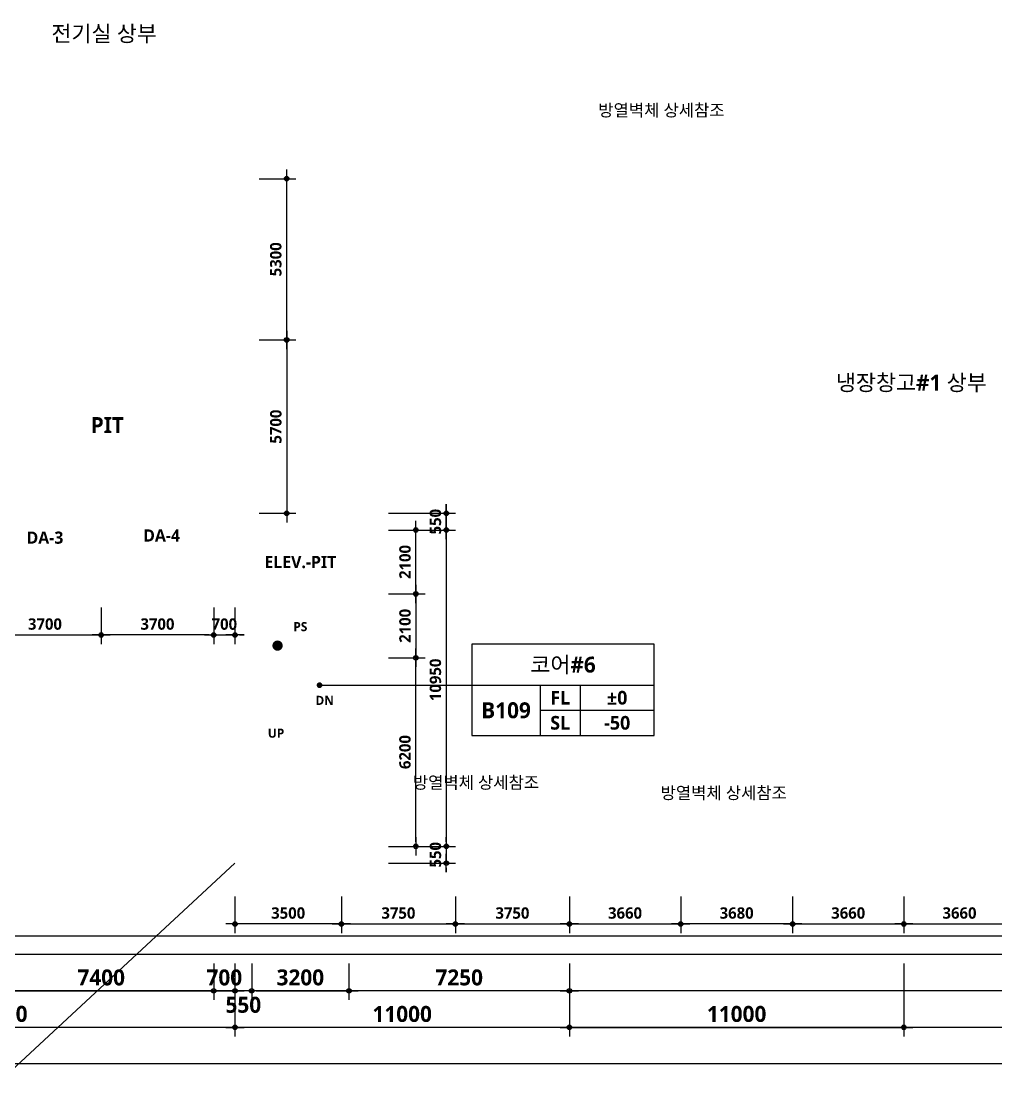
# Model space of a CAD drawing. Header units: millimetres. Extents: x -63924 to 190228206, y 0 to 456875599.
# Drawn here: x 22487 to 54546, y 146258 to 181029 of the extents above; entities that cross this region are included whole.
import ezdxf
from ezdxf.enums import TextEntityAlignment as Align

# ---------------------------------------------------------------- set-up
doc = ezdxf.new("R2010")
doc.units = ezdxf.units.MM
doc.header["$LTSCALE"] = 150
doc.header["$MEASUREMENT"] = 0
doc.header["$PDSIZE"] = -10
doc.layers.get('0').update_dxf_attribs({"linetype": 'CONTINUOUS'})
doc.layers.get('Defpoints').update_dxf_attribs({"color": 153, "linetype": 'CONTINUOUS'})
for name, color, linetype in [('A-ANNO-DIM', 4, 'CONTINUOUS'), ('A-ANNO-GRA1', 7, 'CONTINUOUS'), ('A-ANNO-LEAD', 4, 'CONTINUOUS'), ('A-ANNO-TEXT1', 7, 'CONTINUOUS'), ('A-ANNO-TEXT2', 3, 'CONTINUOUS'), ('A-FLOR-MARK-ARCH', 1, 'CONTINUOUS'), ('A-ST-AXIS-DIM', 7, 'CONTINUOUS')]:
    doc.layers.add(name, color=color, linetype=linetype)
for name, color, linetype, plot in [('Defpoint', 161, 'CONTINUOUS', False), ('G(그리드1)', 185, 'CONTINUOUS', False), ('G(그리드2)', 235, 'CONTINUOUS', False)]:
    doc.layers.add(name, color=color, linetype=linetype, plot=plot)
doc.styles.add('2020음성 1차', font='')
doc.styles.add('SH_나눔', font='')
doc.styles.add('SH_대대리576', font='')
doc.styles.add('SH_진천_나눔', font='')
doc.styles.get('2020음성 1차').set_extended_font_data('NanumGothic', bold=True)
doc.styles.get('SH_나눔').set_extended_font_data('NanumGothic', bold=True)
doc.styles.get('SH_대대리576').set_extended_font_data('NanumGothic', bold=True)
doc.styles.get('SH_진천_나눔').set_extended_font_data('NanumGothic', bold=True)
doc.dimstyles.new('SHP 300', dxfattribs={"dimscale": 150, "dimtxt": 3.5, "dimasz": 1, "dimexe": 2, "dimexo": 2, "dimgap": 1, "dimtad": 1, "dimdec": 0, "dimzin": 0, "dimdsep": 46, "dimtxsty": 'SH_대대리576', "dimblk": 'DIMDOT', "dimcen": 0.09, "dimclrt": 3, "dimadec": 0, "dimazin": 1, "dimtfac": 1, "dimtdec": 0, "dimtix": 1, "dimtmove": 2, "dimatfit": 0, "dimldrblk": 'DIMDOT', "dimfxl": 1, "dimtolj": 1, "dimtzin": 0, "dimarcsym": 0})
doc.dimstyles.new('SHP300내부', dxfattribs={"dimscale": 150, "dimtxt": 2.5, "dimasz": 1, "dimexe": 2, "dimexo": 2, "dimgap": 1, "dimtad": 1, "dimdec": 0, "dimzin": 0, "dimdsep": 46, "dimtxsty": 'SH_대대리576', "dimblk": 'DIMDOT', "dimcen": 0.09, "dimclrd": 256, "dimclre": 256, "dimclrt": 3, "dimadec": 0, "dimazin": 1, "dimtfac": 1, "dimtdec": 0, "dimtix": 1, "dimtmove": 2, "dimatfit": 0, "dimldrblk": 'DIMDOT', "dimfxl": 1, "dimtolj": 1, "dimtzin": 0, "dimlwd": -1, "dimlwe": -1, "dimarcsym": 0})

# ---------------------------------------------------------------- blocks, each defined once
blk = doc.blocks.new('DIMDOT')
at = {"color": 0}
blk.add_line((-2, 0), (2, 0), dxfattribs=at)
for radius in [0.5, 0.25]:
    blk.add_circle((0, 0), radius, dxfattribs=at)
blk = doc.blocks.new('*D492')
at = {"layer": 'A-ANNO-DIM', "transparency": 16777216}
for p, q in [((33020, 152250), (33020, 151050)), ((36770, 152250), (36770, 151050)), ((33170, 151350), (36620, 151350))]:
    blk.add_line(p, q, dxfattribs=at)
at = {"layer": 'Defpoints', "color": 0, "transparency": 16777216}
for p in [(33020, 152550), (36770, 152550), (36770, 151350)]:
    blk.add_point(p, dxfattribs=at)
at = {"layer": 'A-ANNO-DIM', "linetype": 'ByBlock', "transparency": 16777216, "xscale": 150, "yscale": 150, "zscale": 150, "rotation": 180}
blk.add_blockref('DIMDOT', (33020, 151350), dxfattribs=at)
at = {"layer": 'A-ANNO-DIM', "linetype": 'ByBlock', "transparency": 16777216, "xscale": 150, "yscale": 150, "zscale": 150}
blk.add_blockref('DIMDOT', (36770, 151350), dxfattribs=at)
at = {"layer": 'A-ANNO-DIM', "color": 3, "transparency": 16777216, "insert": (34895, 151707), "char_height": 375, "attachment_point": 5, "style": 'SH_대대리576'}
blk.add_mtext('\\A1;3750', dxfattribs=at)
blk = doc.blocks.new('*D493')
at = {"layer": 'A-ANNO-DIM', "transparency": 16777216}
for p, q in [((40520, 152250), (40520, 151050)), ((44180, 152250), (44180, 151050)), ((40670, 151350), (44030, 151350))]:
    blk.add_line(p, q, dxfattribs=at)
at = {"layer": 'Defpoints', "color": 0, "transparency": 16777216}
for p in [(40520, 152550), (44180, 152550), (44180, 151350)]:
    blk.add_point(p, dxfattribs=at)
at = {"layer": 'A-ANNO-DIM', "linetype": 'ByBlock', "transparency": 16777216, "xscale": 150, "yscale": 150, "zscale": 150, "rotation": 180}
blk.add_blockref('DIMDOT', (40520, 151350), dxfattribs=at)
at = {"layer": 'A-ANNO-DIM', "linetype": 'ByBlock', "transparency": 16777216, "xscale": 150, "yscale": 150, "zscale": 150}
blk.add_blockref('DIMDOT', (44180, 151350), dxfattribs=at)
at = {"layer": 'A-ANNO-DIM', "color": 3, "transparency": 16777216, "insert": (42350, 151707), "char_height": 375, "attachment_point": 5, "style": 'SH_대대리576'}
blk.add_mtext('\\A1;3660', dxfattribs=at)
blk = doc.blocks.new('*D494')
at = {"layer": 'A-ANNO-DIM', "transparency": 16777216}
for p, q in [((36770, 152250), (36770, 151050)), ((40520, 152250), (40520, 151050)), ((36920, 151350), (40370, 151350))]:
    blk.add_line(p, q, dxfattribs=at)
at = {"layer": 'Defpoints', "color": 0, "transparency": 16777216}
for p in [(36770, 152550), (40520, 152550), (40520, 151350)]:
    blk.add_point(p, dxfattribs=at)
at = {"layer": 'A-ANNO-DIM', "linetype": 'ByBlock', "transparency": 16777216, "xscale": 150, "yscale": 150, "zscale": 150, "rotation": 180}
blk.add_blockref('DIMDOT', (36770, 151350), dxfattribs=at)
at = {"layer": 'A-ANNO-DIM', "linetype": 'ByBlock', "transparency": 16777216, "xscale": 150, "yscale": 150, "zscale": 150}
blk.add_blockref('DIMDOT', (40520, 151350), dxfattribs=at)
at = {"layer": 'A-ANNO-DIM', "color": 3, "transparency": 16777216, "insert": (38645, 151707), "char_height": 375, "attachment_point": 5, "style": 'SH_대대리576'}
blk.add_mtext('\\A1;3750', dxfattribs=at)
blk = doc.blocks.new('*D495')
at = {"layer": 'A-ANNO-DIM', "transparency": 16777216}
for p, q in [((44180, 152250), (44180, 151050)), ((47860, 152250), (47860, 151050)), ((47710, 151350), (44330, 151350))]:
    blk.add_line(p, q, dxfattribs=at)
at = {"layer": 'Defpoints', "color": 0, "transparency": 16777216}
for p in [(44180, 152550), (47860, 152550), (44180, 151350)]:
    blk.add_point(p, dxfattribs=at)
at = {"layer": 'A-ANNO-DIM', "linetype": 'ByBlock', "transparency": 16777216, "xscale": 150, "yscale": 150, "zscale": 150, "rotation": 180}
blk.add_blockref('DIMDOT', (44180, 151350), dxfattribs=at)
at = {"layer": 'A-ANNO-DIM', "linetype": 'ByBlock', "transparency": 16777216, "xscale": 150, "yscale": 150, "zscale": 150}
blk.add_blockref('DIMDOT', (47860, 151350), dxfattribs=at)
at = {"layer": 'A-ANNO-DIM', "color": 3, "transparency": 16777216, "insert": (46020, 151707), "char_height": 375, "attachment_point": 5, "style": 'SH_대대리576'}
blk.add_mtext('\\A1;3680', dxfattribs=at)
blk = doc.blocks.new('*D496')
at = {"layer": 'A-ANNO-DIM', "transparency": 16777216}
for p, q in [((29520, 152250), (29520, 151050)), ((33020, 152250), (33020, 151050)), ((32870, 151350), (29670, 151350))]:
    blk.add_line(p, q, dxfattribs=at)
at = {"layer": 'Defpoints', "color": 0, "transparency": 16777216}
for p in [(29520, 152550), (33020, 152550), (29520, 151350)]:
    blk.add_point(p, dxfattribs=at)
at = {"layer": 'A-ANNO-DIM', "linetype": 'ByBlock', "transparency": 16777216, "xscale": 150, "yscale": 150, "zscale": 150, "rotation": 180}
blk.add_blockref('DIMDOT', (29520, 151350), dxfattribs=at)
at = {"layer": 'A-ANNO-DIM', "linetype": 'ByBlock', "transparency": 16777216, "xscale": 150, "yscale": 150, "zscale": 150}
blk.add_blockref('DIMDOT', (33020, 151350), dxfattribs=at)
at = {"layer": 'A-ANNO-DIM', "color": 3, "transparency": 16777216, "insert": (31270, 151707), "char_height": 375, "attachment_point": 5, "style": 'SH_대대리576'}
blk.add_mtext('\\A1;3500', dxfattribs=at)
blk = doc.blocks.new('*D497')
at = {"layer": 'A-ANNO-DIM', "transparency": 16777216}
for p, q in [((47860, 152250), (47860, 151050)), ((51520, 152250), (51520, 151050)), ((48010, 151350), (51370, 151350))]:
    blk.add_line(p, q, dxfattribs=at)
at = {"layer": 'Defpoints', "color": 0, "transparency": 16777216}
for p in [(47860, 152550), (51520, 152550), (51520, 151350)]:
    blk.add_point(p, dxfattribs=at)
at = {"layer": 'A-ANNO-DIM', "linetype": 'ByBlock', "transparency": 16777216, "xscale": 150, "yscale": 150, "zscale": 150, "rotation": 180}
blk.add_blockref('DIMDOT', (47860, 151350), dxfattribs=at)
at = {"layer": 'A-ANNO-DIM', "linetype": 'ByBlock', "transparency": 16777216, "xscale": 150, "yscale": 150, "zscale": 150}
blk.add_blockref('DIMDOT', (51520, 151350), dxfattribs=at)
at = {"layer": 'A-ANNO-DIM', "color": 3, "transparency": 16777216, "insert": (49690, 151707), "char_height": 375, "attachment_point": 5, "style": 'SH_대대리576'}
blk.add_mtext('\\A1;3660', dxfattribs=at)
blk = doc.blocks.new('*D498')
at = {"layer": 'A-ANNO-DIM', "transparency": 16777216}
for p, q in [((51520, 152250), (51520, 151050)), ((55180, 152250), (55180, 151050)), ((51670, 151350), (55030, 151350))]:
    blk.add_line(p, q, dxfattribs=at)
at = {"layer": 'Defpoints', "color": 0, "transparency": 16777216}
for p in [(51520, 152550), (55180, 152550), (55180, 151350)]:
    blk.add_point(p, dxfattribs=at)
at = {"layer": 'A-ANNO-DIM', "linetype": 'ByBlock', "transparency": 16777216, "xscale": 150, "yscale": 150, "zscale": 150, "rotation": 180}
blk.add_blockref('DIMDOT', (51520, 151350), dxfattribs=at)
at = {"layer": 'A-ANNO-DIM', "linetype": 'ByBlock', "transparency": 16777216, "xscale": 150, "yscale": 150, "zscale": 150}
blk.add_blockref('DIMDOT', (55180, 151350), dxfattribs=at)
at = {"layer": 'A-ANNO-DIM', "color": 3, "transparency": 16777216, "insert": (53350, 151707), "char_height": 375, "attachment_point": 5, "style": 'SH_대대리576'}
blk.add_mtext('\\A1;3660', dxfattribs=at)
blk = doc.blocks.new('*D506')
at = {"layer": 'A-ST-AXIS-DIM', "color": 0, "lineweight": -2, "transparency": 16777216}
for p, q in [((21420, 150050), (21420, 148850)), ((28820, 150050), (28820, 148850)), ((21570, 149150), (28670, 149150))]:
    blk.add_line(p, q, dxfattribs=at)
at = {"layer": 'Defpoints', "color": 0, "transparency": 16777216}
for p in [(21420, 150350), (28820, 150350), (28820, 149150)]:
    blk.add_point(p, dxfattribs=at)
at = {"layer": 'A-ST-AXIS-DIM', "color": 0, "linetype": 'ByBlock', "lineweight": -2, "transparency": 16777216, "xscale": 150, "yscale": 150, "zscale": 150, "rotation": 180}
blk.add_blockref('DIMDOT', (21420, 149150), dxfattribs=at)
at = {"layer": 'A-ST-AXIS-DIM', "color": 0, "linetype": 'ByBlock', "lineweight": -2, "transparency": 16777216, "xscale": 150, "yscale": 150, "zscale": 150}
blk.add_blockref('DIMDOT', (28820, 149150), dxfattribs=at)
at = {"layer": 'A-ST-AXIS-DIM', "color": 3, "transparency": 16777216, "insert": (25120, 149588), "char_height": 525, "attachment_point": 5, "style": 'SH_대대리576'}
blk.add_mtext('\\A1;7400', dxfattribs=at)
blk = doc.blocks.new('*D507')
at = {"layer": 'A-ST-AXIS-DIM', "color": 0, "lineweight": -2, "transparency": 16777216}
for p, q in [((13920, 150050), (13920, 147650)), ((29520, 150050), (29520, 147650)), ((29370, 147950), (14070, 147950))]:
    blk.add_line(p, q, dxfattribs=at)
at = {"layer": 'Defpoints', "color": 0, "transparency": 16777216}
for p in [(13920, 150350), (29520, 150350), (13920, 147950)]:
    blk.add_point(p, dxfattribs=at)
at = {"layer": 'A-ST-AXIS-DIM', "color": 0, "linetype": 'ByBlock', "lineweight": -2, "transparency": 16777216, "xscale": 150, "yscale": 150, "zscale": 150, "rotation": 180}
blk.add_blockref('DIMDOT', (13920, 147950), dxfattribs=at)
at = {"layer": 'A-ST-AXIS-DIM', "color": 0, "linetype": 'ByBlock', "lineweight": -2, "transparency": 16777216, "xscale": 150, "yscale": 150, "zscale": 150}
blk.add_blockref('DIMDOT', (29520, 147950), dxfattribs=at)
at = {"layer": 'A-ST-AXIS-DIM', "color": 3, "transparency": 16777216, "insert": (21720, 148390), "char_height": 525, "attachment_point": 5, "style": 'SH_대대리576'}
blk.add_mtext('\\A1;15600', dxfattribs=at)
blk = doc.blocks.new('*D508')
at = {"layer": 'A-ST-AXIS-DIM', "color": 0, "lineweight": -2, "transparency": 16777216}
for p, q in [((29520, 150050), (29520, 147650)), ((40520, 150050), (40520, 147650)), ((40370, 147950), (29670, 147950))]:
    blk.add_line(p, q, dxfattribs=at)
at = {"layer": 'Defpoints', "color": 0, "transparency": 16777216}
for p in [(29520, 150350), (40520, 150350), (29520, 147950)]:
    blk.add_point(p, dxfattribs=at)
at = {"layer": 'A-ST-AXIS-DIM', "color": 0, "linetype": 'ByBlock', "lineweight": -2, "transparency": 16777216, "xscale": 150, "yscale": 150, "zscale": 150, "rotation": 180}
blk.add_blockref('DIMDOT', (29520, 147950), dxfattribs=at)
at = {"layer": 'A-ST-AXIS-DIM', "color": 0, "linetype": 'ByBlock', "lineweight": -2, "transparency": 16777216, "xscale": 150, "yscale": 150, "zscale": 150}
blk.add_blockref('DIMDOT', (40520, 147950), dxfattribs=at)
at = {"layer": 'A-ST-AXIS-DIM', "color": 3, "transparency": 16777216, "insert": (35020, 148388), "char_height": 525, "attachment_point": 5, "style": 'SH_대대리576'}
blk.add_mtext('\\A1;11000', dxfattribs=at)
blk = doc.blocks.new('*D509')
at = {"layer": 'A-ST-AXIS-DIM', "color": 0, "lineweight": -2, "transparency": 16777216}
for p, q in [((40520, 150050), (40520, 147650)), ((51520, 150050), (51520, 147650)), ((40670, 147950), (51370, 147950))]:
    blk.add_line(p, q, dxfattribs=at)
at = {"layer": 'Defpoints', "color": 0, "transparency": 16777216}
for p in [(40520, 150350), (51520, 150350), (51520, 147950)]:
    blk.add_point(p, dxfattribs=at)
at = {"layer": 'A-ST-AXIS-DIM', "color": 0, "linetype": 'ByBlock', "lineweight": -2, "transparency": 16777216, "xscale": 150, "yscale": 150, "zscale": 150, "rotation": 180}
blk.add_blockref('DIMDOT', (40520, 147950), dxfattribs=at)
at = {"layer": 'A-ST-AXIS-DIM', "color": 0, "linetype": 'ByBlock', "lineweight": -2, "transparency": 16777216, "xscale": 150, "yscale": 150, "zscale": 150}
blk.add_blockref('DIMDOT', (51520, 147950), dxfattribs=at)
at = {"layer": 'A-ST-AXIS-DIM', "color": 3, "transparency": 16777216, "insert": (46020, 148388), "char_height": 525, "attachment_point": 5, "style": 'SH_대대리576'}
blk.add_mtext('\\A1;11000', dxfattribs=at)
blk = doc.blocks.new('*D510')
at = {"layer": 'A-ST-AXIS-DIM', "color": 0, "lineweight": -2, "transparency": 16777216}
for p, q in [((51520, 150050), (51520, 147650)), ((62520, 150050), (62520, 147650)), ((62370, 147950), (51670, 147950))]:
    blk.add_line(p, q, dxfattribs=at)
at = {"layer": 'Defpoints', "color": 0, "transparency": 16777216}
for p in [(51520, 150350), (62520, 150350), (51520, 147950)]:
    blk.add_point(p, dxfattribs=at)
at = {"layer": 'A-ST-AXIS-DIM', "color": 0, "linetype": 'ByBlock', "lineweight": -2, "transparency": 16777216, "xscale": 150, "yscale": 150, "zscale": 150, "rotation": 180}
blk.add_blockref('DIMDOT', (51520, 147950), dxfattribs=at)
at = {"layer": 'A-ST-AXIS-DIM', "color": 0, "linetype": 'ByBlock', "lineweight": -2, "transparency": 16777216, "xscale": 150, "yscale": 150, "zscale": 150}
blk.add_blockref('DIMDOT', (62520, 147950), dxfattribs=at)
at = {"layer": 'A-ST-AXIS-DIM', "color": 3, "transparency": 16777216, "insert": (57020, 148388), "char_height": 525, "attachment_point": 5, "style": 'SH_대대리576'}
blk.add_mtext('\\A1;11000', dxfattribs=at)
blk = doc.blocks.new('*D512')
at = {"layer": 'A-ST-AXIS-DIM', "color": 0, "lineweight": -2, "transparency": 16777216}
for p, q in [((28820, 150050), (28820, 148850)), ((29520, 150050), (29520, 148850)), ((28670, 149150), (28520, 149150)), ((28820, 149150), (29520, 149150)), ((29670, 149150), (29820, 149150))]:
    blk.add_line(p, q, dxfattribs=at)
at = {"layer": 'Defpoints', "color": 0, "transparency": 16777216}
for p in [(28820, 150350), (29520, 150350), (29520, 149150)]:
    blk.add_point(p, dxfattribs=at)
at = {"layer": 'A-ST-AXIS-DIM', "color": 0, "linetype": 'ByBlock', "lineweight": -2, "transparency": 16777216, "xscale": 150, "yscale": 150, "zscale": 150}
blk.add_blockref('DIMDOT', (28820, 149150), dxfattribs=at)
at = {"layer": 'A-ST-AXIS-DIM', "color": 0, "linetype": 'ByBlock', "lineweight": -2, "transparency": 16777216, "xscale": 150, "yscale": 150, "zscale": 150, "rotation": 180}
blk.add_blockref('DIMDOT', (29520, 149150), dxfattribs=at)
at = {"layer": 'A-ST-AXIS-DIM', "color": 3, "transparency": 16777216, "insert": (29170, 149588), "char_height": 525, "attachment_point": 5, "style": 'SH_대대리576'}
blk.add_mtext('\\A1;700', dxfattribs=at)
blk = doc.blocks.new('*D516')
at = {"layer": 'A-ST-AXIS-DIM', "color": 0, "lineweight": -2, "transparency": 16777216}
for p, q in [((29520, 150050), (29520, 148850)), ((30070, 150050), (30070, 148850)), ((29370, 149150), (29220, 149150)), ((30070, 149150), (29520, 149150)), ((30220, 149150), (30370, 149150))]:
    blk.add_line(p, q, dxfattribs=at)
at = {"layer": 'Defpoints', "color": 0, "transparency": 16777216}
for p in [(29520, 150350), (30070, 150350), (29520, 149150)]:
    blk.add_point(p, dxfattribs=at)
at = {"layer": 'A-ST-AXIS-DIM', "color": 0, "linetype": 'ByBlock', "lineweight": -2, "transparency": 16777216, "xscale": 150, "yscale": 150, "zscale": 150}
blk.add_blockref('DIMDOT', (29520, 149150), dxfattribs=at)
at = {"layer": 'A-ST-AXIS-DIM', "color": 0, "linetype": 'ByBlock', "lineweight": -2, "transparency": 16777216, "xscale": 150, "yscale": 150, "zscale": 150, "rotation": 180}
blk.add_blockref('DIMDOT', (30070, 149150), dxfattribs=at)
at = {"layer": 'A-ST-AXIS-DIM', "color": 3, "transparency": 16777216, "insert": (29795, 148689), "char_height": 525, "attachment_point": 5, "style": 'SH_대대리576'}
blk.add_mtext('\\A1;550', dxfattribs=at)
blk = doc.blocks.new('*D517')
at = {"layer": 'A-ST-AXIS-DIM', "color": 0, "lineweight": -2, "transparency": 16777216}
for p, q in [((30070, 150050), (30070, 148850)), ((33270, 150050), (33270, 148850)), ((30220, 149150), (33120, 149150))]:
    blk.add_line(p, q, dxfattribs=at)
at = {"layer": 'Defpoints', "color": 0, "transparency": 16777216}
for p in [(30070, 150350), (33270, 150350), (33270, 149150)]:
    blk.add_point(p, dxfattribs=at)
at = {"layer": 'A-ST-AXIS-DIM', "color": 0, "linetype": 'ByBlock', "lineweight": -2, "transparency": 16777216, "xscale": 150, "yscale": 150, "zscale": 150, "rotation": 180}
blk.add_blockref('DIMDOT', (30070, 149150), dxfattribs=at)
at = {"layer": 'A-ST-AXIS-DIM', "color": 0, "linetype": 'ByBlock', "lineweight": -2, "transparency": 16777216, "xscale": 150, "yscale": 150, "zscale": 150}
blk.add_blockref('DIMDOT', (33270, 149150), dxfattribs=at)
at = {"layer": 'A-ST-AXIS-DIM', "color": 3, "transparency": 16777216, "insert": (31670, 149590), "char_height": 525, "attachment_point": 5, "style": 'SH_대대리576'}
blk.add_mtext('\\A1;3200', dxfattribs=at)
blk = doc.blocks.new('*D518')
at = {"layer": 'A-ST-AXIS-DIM', "color": 0, "lineweight": -2, "transparency": 16777216}
for p, q in [((33270, 150050), (33270, 148850)), ((40520, 150050), (40520, 148850)), ((40370, 149150), (33420, 149150))]:
    blk.add_line(p, q, dxfattribs=at)
at = {"layer": 'Defpoints', "color": 0, "transparency": 16777216}
for p in [(33270, 150350), (40520, 150350), (33270, 149150)]:
    blk.add_point(p, dxfattribs=at)
at = {"layer": 'A-ST-AXIS-DIM', "color": 0, "linetype": 'ByBlock', "lineweight": -2, "transparency": 16777216, "xscale": 150, "yscale": 150, "zscale": 150, "rotation": 180}
blk.add_blockref('DIMDOT', (33270, 149150), dxfattribs=at)
at = {"layer": 'A-ST-AXIS-DIM', "color": 0, "linetype": 'ByBlock', "lineweight": -2, "transparency": 16777216, "xscale": 150, "yscale": 150, "zscale": 150}
blk.add_blockref('DIMDOT', (40520, 149150), dxfattribs=at)
at = {"layer": 'A-ST-AXIS-DIM', "color": 3, "transparency": 16777216, "insert": (36895, 149589), "char_height": 525, "attachment_point": 5, "style": 'SH_대대리576'}
blk.add_mtext('\\A1;7250', dxfattribs=at)
blk = doc.blocks.new('*D640')
at = {"layer": 'A-ANNO-DIM', "transparency": 16777216}
blk.add_arc((150630, 153350), 1820, 50.9975, 175.2755, dxfattribs=at)
at = {"layer": 'Defpoints', "color": 0, "transparency": 16777216}
for p in [(168630, 172168), (150603, 155169), (26630, 153350), (168630, 153350), (144057, 146479)]:
    blk.add_point(p, dxfattribs=at)
at = {"layer": 'A-ANNO-DIM', "linetype": 'ByBlock', "transparency": 16777216, "xscale": 150, "yscale": 150, "zscale": 150}
for p, rotation in [((151888, 154665), 318.6352696960233), ((148810, 153350), 267.6377603239947)]:
    blk.add_blockref('DIMDOT', p, dxfattribs=dict(at, rotation=rotation))
at = {"layer": 'A-ANNO-DIM', "color": 3, "transparency": 16777216, "insert": (149772, 155358), "char_height": 375, "attachment_point": 5, "rotation": 23.1365, "style": 'SH_대대리576'}
blk.add_mtext('\\A1;134%%d', dxfattribs=at)
blk = doc.blocks.new('*D674')
at = {"layer": 'A-ANNO-DIM', "transparency": 16777216}
for p, q in [((21420, 161750), (21420, 160550)), ((25120, 161750), (25120, 160550)), ((21570, 160850), (24970, 160850))]:
    blk.add_line(p, q, dxfattribs=at)
at = {"layer": 'Defpoints', "color": 0, "transparency": 16777216}
for p in [(21420, 162050), (25120, 162050), (25120, 160850)]:
    blk.add_point(p, dxfattribs=at)
at = {"layer": 'A-ANNO-DIM', "linetype": 'ByBlock', "transparency": 16777216, "xscale": 150, "yscale": 150, "zscale": 150, "rotation": 180}
blk.add_blockref('DIMDOT', (21420, 160850), dxfattribs=at)
at = {"layer": 'A-ANNO-DIM', "linetype": 'ByBlock', "transparency": 16777216, "xscale": 150, "yscale": 150, "zscale": 150}
blk.add_blockref('DIMDOT', (25120, 160850), dxfattribs=at)
at = {"layer": 'A-ANNO-DIM', "color": 3, "transparency": 16777216, "insert": (23270, 161207), "char_height": 375, "attachment_point": 5, "style": 'SH_대대리576'}
blk.add_mtext('\\A1;3700', dxfattribs=at)
blk = doc.blocks.new('*D675')
at = {"layer": 'A-ANNO-DIM', "transparency": 16777216}
for p, q in [((25120, 161750), (25120, 160550)), ((28820, 161750), (28820, 160550)), ((28670, 160850), (25270, 160850))]:
    blk.add_line(p, q, dxfattribs=at)
at = {"layer": 'Defpoints', "color": 0, "transparency": 16777216}
for p in [(25120, 162050), (28820, 162050), (25120, 160850)]:
    blk.add_point(p, dxfattribs=at)
at = {"layer": 'A-ANNO-DIM', "linetype": 'ByBlock', "transparency": 16777216, "xscale": 150, "yscale": 150, "zscale": 150, "rotation": 180}
blk.add_blockref('DIMDOT', (25120, 160850), dxfattribs=at)
at = {"layer": 'A-ANNO-DIM', "linetype": 'ByBlock', "transparency": 16777216, "xscale": 150, "yscale": 150, "zscale": 150}
blk.add_blockref('DIMDOT', (28820, 160850), dxfattribs=at)
at = {"layer": 'A-ANNO-DIM', "color": 3, "transparency": 16777216, "insert": (26970, 161207), "char_height": 375, "attachment_point": 5, "style": 'SH_대대리576'}
blk.add_mtext('\\A1;3700', dxfattribs=at)
blk = doc.blocks.new('*D676')
at = {"layer": 'A-ANNO-DIM', "transparency": 16777216}
for p, q in [((28820, 161750), (28820, 160550)), ((29520, 161750), (29520, 160550)), ((28670, 160850), (28520, 160850)), ((28820, 160850), (29520, 160850)), ((29670, 160850), (29820, 160850))]:
    blk.add_line(p, q, dxfattribs=at)
at = {"layer": 'Defpoints', "color": 0, "transparency": 16777216}
for p in [(28820, 162050), (29520, 162050), (29520, 160850)]:
    blk.add_point(p, dxfattribs=at)
at = {"layer": 'A-ANNO-DIM', "linetype": 'ByBlock', "transparency": 16777216, "xscale": 150, "yscale": 150, "zscale": 150}
blk.add_blockref('DIMDOT', (28820, 160850), dxfattribs=at)
at = {"layer": 'A-ANNO-DIM', "linetype": 'ByBlock', "transparency": 16777216, "xscale": 150, "yscale": 150, "zscale": 150, "rotation": 180}
blk.add_blockref('DIMDOT', (29520, 160850), dxfattribs=at)
at = {"layer": 'A-ANNO-DIM', "color": 3, "transparency": 16777216, "insert": (29170, 161206), "char_height": 375, "attachment_point": 5, "style": 'SH_대대리576'}
blk.add_mtext('\\A1;700', dxfattribs=at)
blk = doc.blocks.new('*D709')
at = {"layer": 'A-ANNO-DIM', "transparency": 16777216}
for p, q in [((34570, 162200), (35770, 162200)), ((35470, 162050), (35470, 160250)), ((34570, 160100), (35770, 160100))]:
    blk.add_line(p, q, dxfattribs=at)
at = {"layer": 'Defpoints', "color": 0, "transparency": 16777216}
for p in [(34270, 162200), (34270, 160100), (35470, 160100)]:
    blk.add_point(p, dxfattribs=at)
at = {"layer": 'A-ANNO-DIM', "linetype": 'ByBlock', "transparency": 16777216, "xscale": 150, "yscale": 150, "zscale": 150}
for p, rotation in [((35470, 162200), 90), ((35470, 160100), 270)]:
    blk.add_blockref('DIMDOT', p, dxfattribs=dict(at, rotation=rotation))
at = {"layer": 'A-ANNO-DIM', "color": 3, "transparency": 16777216, "insert": (35114, 161150), "char_height": 375, "attachment_point": 5, "rotation": 90, "style": 'SH_대대리576'}
blk.add_mtext('\\A1;2100', dxfattribs=at)
blk = doc.blocks.new('*D710')
at = {"layer": 'A-ANNO-DIM', "transparency": 16777216}
for p, q in [((34570, 164300), (35770, 164300)), ((35470, 162350), (35470, 164150)), ((34570, 162200), (35770, 162200))]:
    blk.add_line(p, q, dxfattribs=at)
at = {"layer": 'Defpoints', "color": 0, "transparency": 16777216}
for p in [(34270, 164300), (35470, 164300), (34270, 162200)]:
    blk.add_point(p, dxfattribs=at)
at = {"layer": 'A-ANNO-DIM', "linetype": 'ByBlock', "transparency": 16777216, "xscale": 150, "yscale": 150, "zscale": 150}
for p, rotation in [((35470, 164300), 90), ((35470, 162200), 270)]:
    blk.add_blockref('DIMDOT', p, dxfattribs=dict(at, rotation=rotation))
at = {"layer": 'A-ANNO-DIM', "color": 3, "transparency": 16777216, "insert": (35114, 163250), "char_height": 375, "attachment_point": 5, "rotation": 90, "style": 'SH_대대리576'}
blk.add_mtext('\\A1;2100', dxfattribs=at)
blk = doc.blocks.new('*D711')
at = {"layer": 'A-ANNO-DIM', "transparency": 16777216}
for p, q in [((34570, 164850), (36770, 164850)), ((36470, 165000), (36470, 165150)), ((36470, 164850), (36470, 164300)), ((34570, 164300), (36770, 164300)), ((36470, 164150), (36470, 164000))]:
    blk.add_line(p, q, dxfattribs=at)
at = {"layer": 'Defpoints', "color": 0, "transparency": 16777216}
for p in [(34270, 164850), (34270, 164300), (36470, 164300)]:
    blk.add_point(p, dxfattribs=at)
at = {"layer": 'A-ANNO-DIM', "linetype": 'ByBlock', "transparency": 16777216, "xscale": 150, "yscale": 150, "zscale": 150}
for p, rotation in [((36470, 164850), 270), ((36470, 164300), 90)]:
    blk.add_blockref('DIMDOT', p, dxfattribs=dict(at, rotation=rotation))
at = {"layer": 'A-ANNO-DIM', "color": 3, "transparency": 16777216, "insert": (36114, 164575), "char_height": 375, "attachment_point": 5, "rotation": 90, "style": 'SH_대대리576'}
blk.add_mtext('\\A1;550', dxfattribs=at)
blk = doc.blocks.new('*D712')
at = {"layer": 'A-ANNO-DIM', "transparency": 16777216}
for p, q in [((34570, 160100), (35770, 160100)), ((35470, 154050), (35470, 159950)), ((34570, 153900), (35770, 153900))]:
    blk.add_line(p, q, dxfattribs=at)
at = {"layer": 'Defpoints', "color": 0, "transparency": 16777216}
for p in [(34270, 160100), (35470, 160100), (34270, 153900)]:
    blk.add_point(p, dxfattribs=at)
at = {"layer": 'A-ANNO-DIM', "linetype": 'ByBlock', "transparency": 16777216, "xscale": 150, "yscale": 150, "zscale": 150}
for p, rotation in [((35470, 160100), 90), ((35470, 153900), 270)]:
    blk.add_blockref('DIMDOT', p, dxfattribs=dict(at, rotation=rotation))
at = {"layer": 'A-ANNO-DIM', "color": 3, "transparency": 16777216, "insert": (35113, 157000), "char_height": 375, "attachment_point": 5, "rotation": 90, "style": 'SH_대대리576'}
blk.add_mtext('\\A1;6200', dxfattribs=at)
blk = doc.blocks.new('*D713')
at = {"layer": 'A-ANNO-DIM', "transparency": 16777216}
for p, q in [((36470, 154050), (36470, 154200)), ((34570, 153900), (36770, 153900)), ((36470, 153900), (36470, 153350)), ((34570, 153350), (36770, 153350)), ((36470, 153200), (36470, 153050))]:
    blk.add_line(p, q, dxfattribs=at)
at = {"layer": 'Defpoints', "color": 0, "transparency": 16777216}
for p in [(34270, 153900), (34270, 153350), (36470, 153350)]:
    blk.add_point(p, dxfattribs=at)
at = {"layer": 'A-ANNO-DIM', "linetype": 'ByBlock', "transparency": 16777216, "xscale": 150, "yscale": 150, "zscale": 150}
for p, rotation in [((36470, 153900), 270), ((36470, 153350), 90)]:
    blk.add_blockref('DIMDOT', p, dxfattribs=dict(at, rotation=rotation))
at = {"layer": 'A-ANNO-DIM', "color": 3, "transparency": 16777216, "insert": (36114, 153625), "char_height": 375, "attachment_point": 5, "rotation": 90, "style": 'SH_대대리576'}
blk.add_mtext('\\A1;550', dxfattribs=at)
blk = doc.blocks.new('*D714')
at = {"layer": 'A-ANNO-DIM', "transparency": 16777216}
for p, q in [((34570, 164850), (36770, 164850)), ((36470, 164700), (36470, 154050)), ((34570, 153900), (36770, 153900))]:
    blk.add_line(p, q, dxfattribs=at)
at = {"layer": 'Defpoints', "color": 0, "transparency": 16777216}
for p in [(34270, 164850), (34270, 153900), (36470, 153900)]:
    blk.add_point(p, dxfattribs=at)
at = {"layer": 'A-ANNO-DIM', "linetype": 'ByBlock', "transparency": 16777216, "xscale": 150, "yscale": 150, "zscale": 150}
for p, rotation in [((36470, 164850), 90.00000000000004), ((36470, 153900), 270.0000000000001)]:
    blk.add_blockref('DIMDOT', p, dxfattribs=dict(at, rotation=rotation))
at = {"layer": 'A-ANNO-DIM', "color": 3, "transparency": 16777216, "insert": (36113, 159375), "char_height": 375, "attachment_point": 5, "rotation": 90, "style": 'SH_대대리576'}
blk.add_mtext('\\A1;10950', dxfattribs=at)
blk = doc.blocks.new('*D715')
at = {"layer": 'A-ANNO-DIM', "transparency": 16777216}
for p, q in [((30320, 170550), (31520, 170550)), ((31220, 170400), (31220, 165000)), ((30320, 164850), (31520, 164850))]:
    blk.add_line(p, q, dxfattribs=at)
at = {"layer": 'Defpoints', "color": 0, "transparency": 16777216}
for p in [(30020, 170550), (30020, 164850), (31220, 164850)]:
    blk.add_point(p, dxfattribs=at)
at = {"layer": 'A-ANNO-DIM', "linetype": 'ByBlock', "transparency": 16777216, "xscale": 150, "yscale": 150, "zscale": 150}
for p, rotation in [((31220, 170550), 89.99999999999997), ((31220, 164850), 269.9999999999999)]:
    blk.add_blockref('DIMDOT', p, dxfattribs=dict(at, rotation=rotation))
at = {"layer": 'A-ANNO-DIM', "color": 3, "transparency": 16777216, "insert": (30864, 167700), "char_height": 375, "attachment_point": 5, "rotation": 90, "style": 'SH_대대리576'}
blk.add_mtext('\\A1;5700', dxfattribs=at)
blk = doc.blocks.new('*D719')
at = {"layer": 'A-ANNO-DIM', "transparency": 16777216}
for p, q in [((30320, 175850), (31520, 175850)), ((31220, 170700), (31220, 175700)), ((30320, 170550), (31520, 170550))]:
    blk.add_line(p, q, dxfattribs=at)
at = {"layer": 'Defpoints', "color": 0, "transparency": 16777216}
for p in [(30020, 175850), (31220, 175850), (30020, 170550)]:
    blk.add_point(p, dxfattribs=at)
at = {"layer": 'A-ANNO-DIM', "linetype": 'ByBlock', "transparency": 16777216, "xscale": 150, "yscale": 150, "zscale": 150}
for p, rotation in [((31220, 175850), 90.00000000000004), ((31220, 170550), 270.0000000000001)]:
    blk.add_blockref('DIMDOT', p, dxfattribs=dict(at, rotation=rotation))
at = {"layer": 'A-ANNO-DIM', "color": 3, "transparency": 16777216, "insert": (30863, 173200), "char_height": 375, "attachment_point": 5, "rotation": 90, "style": 'SH_대대리576'}
blk.add_mtext('\\A1;5300', dxfattribs=at)
blk = doc.blocks.new('G$C9D92D8A7')
at = {"layer": 'A-ANNO-GRA1'}
for p, q in [((0, 11), (40, 11)), ((15, 11), (15, 0)), ((23.75, 11), (23.75, 0)), ((15, 5.5), (40, 5.5))]:
    blk.add_line(p, q, dxfattribs=at)
blk.add_lwpolyline([(0, 20), (0, 0), (40, 0), (40, 20)], close=True, dxfattribs=at)
at = {"style": '2020음성 1차'}
for tag, height, p in [('실명', 3.5, (20, 15.5)), ('마감레벨', 3, (31.875, 8.25)), ('실번호', 3.5, (7.5, 5.5)), ('구조레벨', 3, (31.875, 2.75))]:
    blk.add_attdef(tag, text='', height=height, dxfattribs=at).set_placement(p, align=Align.MIDDLE_CENTER)
at = {"layer": 'A-ANNO-TEXT1', "style": 'SH_나눔'}
for s, p in [('FL', (19.375, 8.25)), ('SL', (19.375, 2.75))]:
    blk.add_text(s, height=3, dxfattribs=at).set_placement(p, align=Align.MIDDLE)

msp = doc.modelspace()

# ---------------------------------------------------------------- linework, layer by layer
at = {"const_width": 93.8}
msp.add_lwpolyline([(32253.1, 159200, -1), (32346.9, 159200, -1)], format="xyb", close=True, dxfattribs=at)
msp.add_lwpolyline([(32300, 159200), (37310.3, 159200)])
at = {"layer": 'A-ANNO-LEAD'}
for points in [[(40470, 177010, 0, 83.3, 0), (40595, 177226.5, 0, 0, 0), (41100.3, 178101.8, 0, 0, 0), (41471.5, 178101.8, 0, 0, 0)], [(33570, 156000, 0, 83.3, 0), (33820, 156000, 0, 0, 0), (35370, 156000, 0, 0, 0)], [(42920, 154450, 0, 83.3, 0), (42920, 154700, 0, 0, 0), (42920, 155659.2, 0, 0, 0), (43520, 155659.2, 0, 0, 0)]]:
    msp.add_lwpolyline(points, format="xyseb", dxfattribs=at)
at = {"layer": 'A-FLOR-MARK-ARCH', "const_width": 168.8}
msp.add_lwpolyline([(30835.6, 160500, 1), (31004.4, 160500, 1)], format="xyb", close=True, dxfattribs=at)
at = {"layer": 'Defpoint'}
msp.add_line((29520, 153350), (0, 126000), dxfattribs=at)
at = {"layer": 'G(그리드1)'}
for points in [[(7320, 244750), (83720, 244750), (83720, 146750), (7320, 146750)], [(8520, 243550), (82520, 243550), (82520, 147950), (8520, 147950)], [(9720, 242350), (81320, 242350), (81320, 149150), (9720, 149150)], [(10920, 241150), (80120, 241150), (80120, 150350), (10920, 150350)]]:
    msp.add_lwpolyline(points, close=True, dxfattribs=at)
at = {"layer": 'G(그리드2)'}
msp.add_lwpolyline([(11520, 240550), (79520, 240550), (79520, 150950), (11520, 150950)], close=True, dxfattribs=at)
msp.add_lwpolyline([(11520, 240550), (79520, 240550), (79520, 150950), (11520, 150950)], close=True, dxfattribs=at)

# ---------------------------------------------------------------- block references
at = {"layer": 'A-ANNO-TEXT1'}
ref = msp.add_blockref('G$C9D92D8A7', (37310.3, 157550), dxfattribs=dict(at, xscale=150, yscale=150, zscale=150))
ref.add_attrib('실명', '코어#6', dxfattribs={"layer": 'A-ANNO-TEXT2', "height": 525, "style": '2020음성 1차'}).set_placement((40310.3, 159875, 309000), align=Align.MIDDLE_CENTER)
ref.add_attrib('실번호', 'B109', dxfattribs={"layer": 'A-ANNO-TEXT2', "height": 525, "style": '2020음성 1차'}).set_placement((38435.3, 158375, 309000), align=Align.MIDDLE_CENTER)
ref.add_attrib('마감레벨', '%%p0', dxfattribs={"height": 450, "style": '2020음성 1차'}).set_placement((42091.5, 158787.5, 309000), align=Align.MIDDLE_CENTER)
ref.add_attrib('구조레벨', '-50', dxfattribs={"height": 450, "style": '2020음성 1차'}).set_placement((42091.5, 157962.5, 309000), align=Align.MIDDLE_CENTER)

# ---------------------------------------------------------------- texts
at = {"layer": 'A-ANNO-TEXT1', "style": '2020음성 1차'}
for p in [(41471.5, 178101.8), (35370, 156000), (43520, 155659.2)]:
    msp.add_text('방열벽체 상세참조', height=400, dxfattribs=at).set_placement(p, align=Align.MIDDLE_LEFT)
for s, p in [('DA-3', (23270, 164050)), ('DA-4', (27106.8, 164120.6)), ('ELEV.-PIT', (31670, 163250))]:
    msp.add_text(s, height=400, dxfattribs=at).set_placement(p, align=Align.MIDDLE_CENTER)
at = {"layer": 'A-ANNO-TEXT1', "style": 'SH_진천_나눔'}
for s, p in [('PS', (31670, 161125)), ('DN', (32470, 158700)), ('UP', (30870, 157620))]:
    msp.add_text(s, height=300, dxfattribs=at).set_placement(p, align=Align.MIDDLE)
at = {"layer": 'A-ANNO-TEXT2', "style": 'SH_진천_나눔'}
for s, p in [('전기실 상부', (25217.1, 180627.1)), ('냉장창고#1 상부', (51765.8, 169154.3)), ('PIT', (25320, 167750))]:
    msp.add_text(s, height=525, dxfattribs=at).set_placement(p, align=Align.MIDDLE)

# ---------------------------------------------------------------- dimensions: what is measured, and where the dimension line sits
at = {"layer": 'A-ANNO-DIM'}
for base, p1, p2, angle, picture, middle in [((31220, 175850), (30020, 170550), (30020, 175850), 270, '*D719', (30863.1, 173200)), ((31220, 164850), (30020, 170550), (30020, 164850), 90, '*D715', (30863.9, 167700)), ((36470, 164300), (34270, 164850), (34270, 164300), 90, '*D711', (36113.9, 164575)), ((36470, 153900), (34270, 164850), (34270, 153900), 270, '*D714', (36113.1, 159375)), ((35470, 164300), (34270, 162200), (34270, 164300), 270, '*D710', (35113.9, 163250)), ((35470, 160100), (34270, 162200), (34270, 160100), 90, '*D709', (35113.9, 161150)), ((35470, 160100), (34270, 153900), (34270, 160100), 270, '*D712', (35113.1, 157000)), ((36470, 153350), (34270, 153900), (34270, 153350), 90, '*D713', (36113.9, 153625))]:
    dim = msp.add_linear_dim(base=base, p1=p1, p2=p2, angle=angle, dimstyle='SHP300내부', dxfattribs=at)
    dim.commit()
    dim.dimension.update_dxf_attribs({"geometry": picture, "text_midpoint": middle})
dim = msp.add_angular_dim_2l(base=(150603, 155169.4), line1=((144057.3, 146478.6), (168630, 172168.2)), line2=((26630, 153350, 103000), (168630, 153350)), dimstyle='SHP300내부', override={"dimtxsty": 'SH_대대리576', "dimldrblk": 'DIMDOT'}, dxfattribs=at)
dim.commit()
dim.dimension.update_dxf_attribs({"geometry": '*D640', "text_midpoint": (149772.2, 155357.6)})
for base, p1, p2, picture, middle in [((25120, 160850), (21420, 162050), (25120, 162050), '*D674', (23270, 161206.9)), ((29520, 160850), (28820, 162050), (29520, 162050), '*D676', (29170, 161205.6)), ((36770, 151350), (33020, 152550), (36770, 152550), '*D492', (34895, 151706.9)), ((40520, 151350), (36770, 152550), (40520, 152550), '*D494', (38645, 151706.9)), ((44180, 151350), (40520, 152550), (44180, 152550), '*D493', (42350, 151706.9)), ((51520, 151350), (47860, 152550), (51520, 152550), '*D497', (49690, 151706.9)), ((55180, 151350), (51520, 152550), (55180, 152550), '*D498', (53350, 151706.9))]:
    dim = msp.add_linear_dim(base=base, p1=p1, p2=p2, dimstyle='SHP300내부', override={"dimtxsty": 'SH_대대리576', "dimldrblk": 'DIMDOT'}, dxfattribs=at)
    dim.commit()
    dim.dimension.update_dxf_attribs({"geometry": picture, "text_midpoint": middle})
for base, p1, p2, picture, middle in [((25120, 160850), (28820, 162050), (25120, 162050), '*D675', (26970, 161206.9)), ((29520, 151350), (33020, 152550), (29520, 152550), '*D496', (31270, 151706.9)), ((44180, 151350), (47860, 152550), (44180, 152550), '*D495', (46020, 151706.9))]:
    dim = msp.add_linear_dim(base=base, p1=p1, p2=p2, angle=180, dimstyle='SHP300내부', override={"dimtxsty": 'SH_대대리576', "dimldrblk": 'DIMDOT'}, dxfattribs=at)
    dim.commit()
    dim.dimension.update_dxf_attribs({"geometry": picture, "text_midpoint": middle})
at = {"layer": 'A-ST-AXIS-DIM'}
for base, p1, p2, picture, middle in [((13920, 147950), (29520, 150350), (13920, 150350), '*D507', (21720, 148389.7)), ((29520, 147950), (40520, 150350), (29520, 150350), '*D508', (35020, 148387.9)), ((33270, 149150), (40520, 150350), (33270, 150350), '*D518', (36895, 149589.3)), ((51520, 147950), (62520, 150350), (51520, 150350), '*D510', (57020, 148387.9))]:
    dim = msp.add_linear_dim(base=base, p1=p1, p2=p2, dimstyle='SHP 300', override={"dimtxsty": 'SH_대대리576', "dimldrblk": 'DIMDOT'}, dxfattribs=at)
    dim.commit()
    dim.dimension.update_dxf_attribs({"geometry": picture, "text_midpoint": middle})
for base, p1, p2, picture, middle in [((28820, 149150), (21420, 150350), (28820, 150350), '*D506', (25120, 149587.9)), ((29520, 149150), (28820, 150350), (29520, 150350), '*D512', (29170, 149587.9)), ((33270, 149150), (30070, 150350), (33270, 150350), '*D517', (31670, 149589.7)), ((51520, 147950), (40520, 150350), (51520, 150350), '*D509', (46020, 148387.9))]:
    dim = msp.add_linear_dim(base=base, p1=p1, p2=p2, angle=180, dimstyle='SHP 300', override={"dimtxsty": 'SH_대대리576', "dimldrblk": 'DIMDOT'}, dxfattribs=at)
    dim.commit()
    dim.dimension.update_dxf_attribs({"geometry": picture, "text_midpoint": middle})
dim = msp.add_linear_dim(base=(29520, 149150), p1=(30070, 150350), p2=(29520, 150350), dimstyle='SHP 300', override={"dimtxsty": 'SH_대대리576', "dimldrblk": 'DIMDOT'}, dxfattribs=at)
dim.commit()
dim.dimension.update_dxf_attribs({"geometry": '*D516', "text_midpoint": (29795, 148688.6), "dimtype": 160})

doc.saveas('drawing.dxf')
